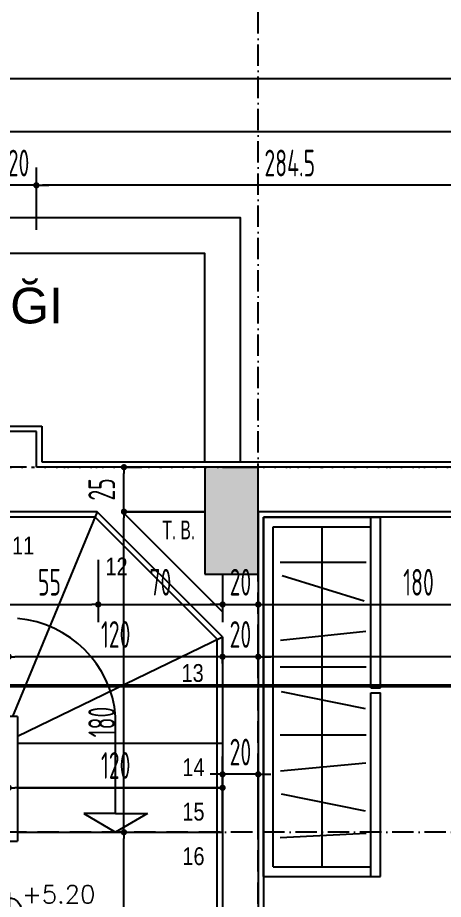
# Model space of a CAD drawing. Extents: x 41749 to 92598, y -24291 to 29432.
# Drawn here: x 59361.1 to 59599.9, y -22539 to -22043.9 of the extents above; entities that cross this region are included whole.
import ezdxf

# ---------------------------------------------------------------- set-up
doc = ezdxf.new("R2010")
doc.units = 0
doc.header["$MEASUREMENT"] = 0
doc.header["$PDMODE"] = 3
for name, pattern in [('ACAD_ISO10W100', [18, 12, -3, 0, -3]), ('DASHED', [0.75, 0.5, -0.25]), ('DOT', [6.35, 0, -6.35]), ('DUZ', [500, 500])]:
    doc.linetypes.add(name, pattern=pattern)
doc.layers.get('0').update_dxf_attribs({"linetype": 'CONTINUOUS'})
doc.layers.get('Defpoints').update_dxf_attribs({"linetype": 'CONTINUOUS'})
doc.layers.add('1-UYGULAMA', color=6, linetype='DUZ', lineweight=0)
for name, color, linetype in [('AKS', 10, 'CONTINUOUS'), ('DUVAR', 6, 'CONTINUOUS'), ('İÇ ÖLÇÜ', 95, 'CONTINUOUS'), ('KOLON', 5, 'CONTINUOUS'), ('MAHAL', 21, 'CONTINUOUS'), ('MERBAS', 231, 'CONTINUOUS'), ('MERDIVEN', 3, 'CONTINUOUS'), ('OLCU', 3, 'CONTINUOUS'), ('P', 7, 'DOT'), ('SEMBOL', 21, 'CONTINUOUS'), ('SIVA', 7, 'CONTINUOUS'), ('tar', 12, 'CONTINUOUS'), ('TEFRIS', 12, 'CONTINUOUS'), ('YAZI', 7, 'CONTINUOUS')]:
    doc.layers.add(name, color=color, linetype=linetype)
doc.styles.add('KOT', font='ROMANS.SHX')
doc.styles.add('mahal', font='arial.ttf', dxfattribs={"height": 70})
doc.styles.add('OLCU', font='isocpeur.ttf', dxfattribs={"width": 0.59})
doc.styles.add('POZ', font='arial.ttf', dxfattribs={"width": 0.8, "height": 12.5})
doc.dimstyles.new('OLCU3', dxfattribs={"dimscale": 0.5, "dimtxt": 30, "dimasz": 7, "dimexe": 20, "dimexo": 0, "dimgap": 10, "dimtad": 1, "dimdec": 4, "dimrnd": 0.5, "dimdsep": 46, "dimtxsty": 'OLCU', "dimblk1": 'DOT', "dimblk2": 'DOT', "dimsah": 1, "dimcen": 0.09, "dimclrt": 4, "dimadec": 0, "dimazin": 0, "dimtfac": 1, "dimtdec": 4, "dimtix": 1, "dimtmove": 2, "dimatfit": 3, "dimfxl": 0, "dimtolj": 1, "dimtzin": 0, "dimarcsym": 0})

# ---------------------------------------------------------------- blocks, each defined once
blk = doc.blocks.new('A$C6AC850BE')
at = {"layer": 'TEFRIS'}
for p, q in [((-0.4781, 0.2762), (0.2383, 0.2762)), ((-0.4781, -0.1798), (-0.4781, 0.2762)), ((0.2383, 0.2382), (0.2383, 0.2762)), ((0.2573, 0.2762), (0.9237, 0.2762)), ((0.2573, 0.2382), (0.2573, 0.2762)), ((0.9237, -0.1798), (0.9237, 0.2762)), ((-0.4781, 0.2382), (0.2383, 0.2382)), ((-0.4401, -0.1418), (-0.4401, 0.2382)), ((-0.3255, -0.1148), (-0.3094, 0.2194)), ((-0.1554, -0.1117), (-0.2222, 0.2161)), ((-0.0662, -0.1143), (-0.0351, 0.2188)), ((0.0739, -0.115), (0.0739, 0.2196)), ((0.2436, -0.1117), (0.1765, 0.2161)), ((0.2573, 0.2382), (0.9237, 0.2382)), ((0.3398, -0.115), (0.3398, 0.2196)), ((0.443, -0.1141), (0.4792, 0.2186)), ((0.6954, -0.1078), (0.5971, 0.212)), ((0.7482, -0.115), (0.7482, 0.2196)), ((0.8857, -0.1418), (0.8857, 0.2382)), ((-0.4401, 0.0482), (0.8857, 0.0482)), ((-0.4401, -0.1418), (0.8857, -0.1418)), ((-0.4781, -0.1798), (0.9237, -0.1798))]:
    blk.add_line(p, q, dxfattribs=at)
blk = doc.blocks.new('DOT')
at = {"color": 0, "linetype": 'ByBlock'}
blk.add_line((-0.5, 0), (-1, 0), dxfattribs=at)
at = {"color": 0, "linetype": 'ByBlock', "const_width": 0.5}
blk.add_lwpolyline([(-0.25, 0, 1), (0.25, 0, 1)], format="xyb", close=True, dxfattribs=at)
blk = doc.blocks.new('*D951')
at = {"layer": 'Defpoints', "color": 0, "transparency": 16777216}
for p in [(59351.56, -22314.35), (59406.27, -22321.34), (59406.27, -22373.44)]:
    blk.add_point(p, dxfattribs=at)
at = {"layer": 'İÇ ÖLÇÜ', "color": 0, "lineweight": -2, "transparency": 16777216}
for p, q in [((59351.56, -22348.44), (59351.56, -22383.44)), ((59406.27, -22348.44), (59406.27, -22383.44)), ((59355.06, -22373.44), (59402.77, -22373.44))]:
    blk.add_line(p, q, dxfattribs=at)
at = {"layer": 'İÇ ÖLÇÜ', "color": 0, "lineweight": -2, "transparency": 16777216, "xscale": 3.5, "yscale": 3.5, "zscale": 3.5, "rotation": 180}
blk.add_blockref('DOT', (59351.56, -22373.44), dxfattribs=at)
at = {"layer": 'İÇ ÖLÇÜ', "color": 0, "lineweight": -2, "transparency": 16777216, "xscale": 3.5, "yscale": 3.5, "zscale": 3.5}
blk.add_blockref('DOT', (59406.27, -22373.44), dxfattribs=at)
at = {"layer": 'İÇ ÖLÇÜ', "color": 4, "transparency": 16777216, "insert": (59378.92, -22360.94), "char_height": 15, "attachment_point": 5, "style": 'OLCU'}
blk.add_mtext('\\A1;55', dxfattribs=at)
blk = doc.blocks.new('*D952')
at = {"layer": 'Defpoints', "color": 0, "transparency": 16777216}
for p in [(59406.27, -22321.34), (59476.06, -22366.92), (59476.06, -22373.44)]:
    blk.add_point(p, dxfattribs=at)
at = {"layer": 'İÇ ÖLÇÜ', "color": 0, "lineweight": -2, "transparency": 16777216}
for p, q in [((59406.27, -22348.44), (59406.27, -22383.44)), ((59476.06, -22366.92), (59476.06, -22383.44)), ((59409.77, -22373.44), (59472.56, -22373.44))]:
    blk.add_line(p, q, dxfattribs=at)
at = {"layer": 'İÇ ÖLÇÜ', "color": 0, "lineweight": -2, "transparency": 16777216, "xscale": 3.5, "yscale": 3.5, "zscale": 3.5, "rotation": 180}
blk.add_blockref('DOT', (59406.27, -22373.44), dxfattribs=at)
at = {"layer": 'İÇ ÖLÇÜ', "color": 0, "lineweight": -2, "transparency": 16777216, "xscale": 3.5, "yscale": 3.5, "zscale": 3.5}
blk.add_blockref('DOT', (59476.06, -22373.44), dxfattribs=at)
at = {"layer": 'İÇ ÖLÇÜ', "color": 4, "transparency": 16777216, "insert": (59441.17, -22360.94), "char_height": 15, "attachment_point": 5, "style": 'OLCU'}
blk.add_mtext('\\A1;70', dxfattribs=at)
blk = doc.blocks.new('*D953')
at = {"layer": 'Defpoints', "color": 0, "transparency": 16777216}
for p in [(59476.06, -22366.92), (59496.06, -22372.75), (59496.06, -22373.44)]:
    blk.add_point(p, dxfattribs=at)
at = {"layer": 'İÇ ÖLÇÜ', "color": 0, "lineweight": -2, "transparency": 16777216}
for p, q in [((59476.06, -22366.92), (59476.06, -22383.44)), ((59472.56, -22373.44), (59469.06, -22373.44)), ((59476.06, -22373.44), (59496.06, -22373.44)), ((59496.06, -22372.75), (59496.06, -22383.44)), ((59499.56, -22373.44), (59503.06, -22373.44))]:
    blk.add_line(p, q, dxfattribs=at)
at = {"layer": 'İÇ ÖLÇÜ', "color": 0, "lineweight": -2, "transparency": 16777216, "xscale": 3.5, "yscale": 3.5, "zscale": 3.5}
blk.add_blockref('DOT', (59476.06, -22373.44), dxfattribs=at)
at = {"layer": 'İÇ ÖLÇÜ', "color": 0, "lineweight": -2, "transparency": 16777216, "xscale": 3.5, "yscale": 3.5, "zscale": 3.5, "rotation": 180}
blk.add_blockref('DOT', (59496.06, -22373.44), dxfattribs=at)
at = {"layer": 'İÇ ÖLÇÜ', "color": 4, "transparency": 16777216, "insert": (59486.06, -22360.94), "char_height": 15, "attachment_point": 5, "style": 'OLCU'}
blk.add_mtext('\\A1;20', dxfattribs=at)
blk = doc.blocks.new('*D954')
at = {"layer": 'Defpoints', "color": 0, "transparency": 16777216}
for p in [(59675.91, -22326.37), (59496.06, -22372.75), (59675.91, -22373.47)]:
    blk.add_point(p, dxfattribs=at)
at = {"layer": 'İÇ ÖLÇÜ', "color": 0, "lineweight": -2, "transparency": 16777216}
for p, q in [((59675.91, -22348.47), (59675.91, -22383.47)), ((59496.06, -22372.75), (59496.06, -22383.47)), ((59499.56, -22373.47), (59672.41, -22373.47))]:
    blk.add_line(p, q, dxfattribs=at)
at = {"layer": 'İÇ ÖLÇÜ', "color": 0, "lineweight": -2, "transparency": 16777216, "xscale": 3.5, "yscale": 3.5, "zscale": 3.5, "rotation": 180}
blk.add_blockref('DOT', (59496.06, -22373.47), dxfattribs=at)
at = {"layer": 'İÇ ÖLÇÜ', "color": 0, "lineweight": -2, "transparency": 16777216, "xscale": 3.5, "yscale": 3.5, "zscale": 3.5}
blk.add_blockref('DOT', (59675.91, -22373.47), dxfattribs=at)
at = {"layer": 'İÇ ÖLÇÜ', "color": 4, "transparency": 16777216, "insert": (59585.99, -22360.97), "char_height": 15, "attachment_point": 5, "style": 'OLCU'}
blk.add_mtext('\\A1;180', dxfattribs=at)
blk = doc.blocks.new('*D707')
at = {"layer": 'Defpoints', "color": 0, "transparency": 16777216}
for p in [(59946.06, -22382.47), (59496.06, -22402.77), (59496.06, -22406.56)]:
    blk.add_point(p, dxfattribs=at)
at = {"layer": 'İÇ ÖLÇÜ', "color": 0, "lineweight": -2, "transparency": 16777216}
for p, q in [((59946.06, -22382.47), (59946.06, -22412.77)), ((59496.06, -22406.56), (59496.06, -22392.77)), ((59942.56, -22402.77), (59499.56, -22402.77))]:
    blk.add_line(p, q, dxfattribs=at)
at = {"layer": 'İÇ ÖLÇÜ', "color": 0, "lineweight": -2, "transparency": 16777216, "xscale": 3.5, "yscale": 3.5, "zscale": 3.5, "rotation": 180}
blk.add_blockref('DOT', (59496.06, -22402.77), dxfattribs=at)
at = {"layer": 'İÇ ÖLÇÜ', "color": 0, "lineweight": -2, "transparency": 16777216, "xscale": 3.5, "yscale": 3.5, "zscale": 3.5}
blk.add_blockref('DOT', (59946.06, -22402.77), dxfattribs=at)
at = {"layer": 'İÇ ÖLÇÜ', "color": 4, "transparency": 16777216, "insert": (59721.06, -22390.27), "char_height": 15, "attachment_point": 5, "style": 'OLCU'}
blk.add_mtext('\\A1;450', dxfattribs=at)
blk = doc.blocks.new('*D708')
at = {"layer": 'Defpoints', "color": 0, "transparency": 16777216}
for p in [(59476.06, -22402.77), (59476.06, -22406.56), (59496.06, -22406.56)]:
    blk.add_point(p, dxfattribs=at)
at = {"layer": 'İÇ ÖLÇÜ', "color": 0, "lineweight": -2, "transparency": 16777216}
for p, q in [((59476.06, -22406.56), (59476.06, -22392.77)), ((59496.06, -22406.56), (59496.06, -22392.77)), ((59472.56, -22402.77), (59469.06, -22402.77)), ((59496.06, -22402.77), (59476.06, -22402.77)), ((59499.56, -22402.77), (59503.06, -22402.77))]:
    blk.add_line(p, q, dxfattribs=at)
at = {"layer": 'İÇ ÖLÇÜ', "color": 0, "lineweight": -2, "transparency": 16777216, "xscale": 3.5, "yscale": 3.5, "zscale": 3.5}
blk.add_blockref('DOT', (59476.06, -22402.77), dxfattribs=at)
at = {"layer": 'İÇ ÖLÇÜ', "color": 0, "lineweight": -2, "transparency": 16777216, "xscale": 3.5, "yscale": 3.5, "zscale": 3.5, "rotation": 180}
blk.add_blockref('DOT', (59496.06, -22402.77), dxfattribs=at)
at = {"layer": 'İÇ ÖLÇÜ', "color": 4, "transparency": 16777216, "insert": (59486.06, -22390.27), "char_height": 15, "attachment_point": 5, "style": 'OLCU'}
blk.add_mtext('\\A1;20', dxfattribs=at)
blk = doc.blocks.new('*D709')
at = {"layer": 'Defpoints', "color": 0, "transparency": 16777216}
for p in [(59356.06, -22402.77), (59356.06, -22406.56), (59476.06, -22406.56)]:
    blk.add_point(p, dxfattribs=at)
at = {"layer": 'İÇ ÖLÇÜ', "color": 0, "lineweight": -2, "transparency": 16777216}
for p, q in [((59356.06, -22406.56), (59356.06, -22392.77)), ((59476.06, -22406.56), (59476.06, -22392.77)), ((59472.56, -22402.77), (59359.56, -22402.77))]:
    blk.add_line(p, q, dxfattribs=at)
at = {"layer": 'İÇ ÖLÇÜ', "color": 0, "lineweight": -2, "transparency": 16777216, "xscale": 3.5, "yscale": 3.5, "zscale": 3.5, "rotation": 180}
blk.add_blockref('DOT', (59356.06, -22402.77), dxfattribs=at)
at = {"layer": 'İÇ ÖLÇÜ', "color": 0, "lineweight": -2, "transparency": 16777216, "xscale": 3.5, "yscale": 3.5, "zscale": 3.5}
blk.add_blockref('DOT', (59476.06, -22402.77), dxfattribs=at)
at = {"layer": 'İÇ ÖLÇÜ', "color": 4, "transparency": 16777216, "insert": (59416.06, -22390.27), "char_height": 15, "attachment_point": 5, "style": 'OLCU'}
blk.add_mtext('\\A1;120', dxfattribs=at)
blk = doc.blocks.new('*D682')
at = {"layer": 'Defpoints', "color": 0, "transparency": 16777216}
for p in [(59476.06, -22468.81), (59496.06, -22501.99), (59476.06, -22530.93)]:
    blk.add_point(p, dxfattribs=at)
at = {"layer": 'İÇ ÖLÇÜ', "color": 0, "lineweight": -2, "transparency": 16777216}
for p, q in [((59476.06, -22493.81), (59476.06, -22458.81)), ((59496.06, -22493.81), (59496.06, -22458.81)), ((59472.56, -22468.81), (59469.06, -22468.81)), ((59496.06, -22468.81), (59476.06, -22468.81)), ((59499.56, -22468.81), (59503.06, -22468.81))]:
    blk.add_line(p, q, dxfattribs=at)
at = {"layer": 'İÇ ÖLÇÜ', "color": 0, "lineweight": -2, "transparency": 16777216, "xscale": 3.5, "yscale": 3.5, "zscale": 3.5}
blk.add_blockref('DOT', (59476.06, -22468.81), dxfattribs=at)
at = {"layer": 'İÇ ÖLÇÜ', "color": 0, "lineweight": -2, "transparency": 16777216, "xscale": 3.5, "yscale": 3.5, "zscale": 3.5, "rotation": 180}
blk.add_blockref('DOT', (59496.06, -22468.81), dxfattribs=at)
at = {"layer": 'İÇ ÖLÇÜ', "color": 4, "transparency": 16777216, "insert": (59486.06, -22456.31), "char_height": 15, "attachment_point": 5, "style": 'OLCU'}
blk.add_mtext('\\A1;20', dxfattribs=at)
blk = doc.blocks.new('*D683')
at = {"layer": 'Defpoints', "color": 0, "transparency": 16777216}
for p in [(59356.06, -22476.34), (59356.06, -22489.56), (59476.06, -22538.46)]:
    blk.add_point(p, dxfattribs=at)
at = {"layer": 'İÇ ÖLÇÜ', "color": 0, "lineweight": -2, "transparency": 16777216}
for p, q in [((59356.06, -22489.56), (59356.06, -22466.34)), ((59476.06, -22501.34), (59476.06, -22466.34)), ((59472.56, -22476.34), (59359.56, -22476.34))]:
    blk.add_line(p, q, dxfattribs=at)
at = {"layer": 'İÇ ÖLÇÜ', "color": 0, "lineweight": -2, "transparency": 16777216, "xscale": 3.5, "yscale": 3.5, "zscale": 3.5, "rotation": 180}
blk.add_blockref('DOT', (59356.06, -22476.34), dxfattribs=at)
at = {"layer": 'İÇ ÖLÇÜ', "color": 0, "lineweight": -2, "transparency": 16777216, "xscale": 3.5, "yscale": 3.5, "zscale": 3.5}
blk.add_blockref('DOT', (59476.06, -22476.34), dxfattribs=at)
at = {"layer": 'İÇ ÖLÇÜ', "color": 4, "transparency": 16777216, "insert": (59416.06, -22463.84), "char_height": 15, "attachment_point": 5, "style": 'OLCU'}
blk.add_mtext('\\A1;120', dxfattribs=at)
blk = doc.blocks.new('*D797')
at = {"layer": 'Defpoints', "color": 0, "transparency": 16777216}
for p in [(59270.35, -22321.34), (59365.65, -22321.34), (59298.28, -22441.34)]:
    blk.add_point(p, dxfattribs=at)
at = {"layer": 'İÇ ÖLÇÜ', "color": 0, "lineweight": -2, "transparency": 16777216}
for p, q in [((59295.35, -22321.34), (59260.35, -22321.34)), ((59270.35, -22437.84), (59270.35, -22324.84)), ((59295.35, -22441.34), (59260.35, -22441.34))]:
    blk.add_line(p, q, dxfattribs=at)
at = {"layer": 'İÇ ÖLÇÜ', "color": 0, "lineweight": -2, "transparency": 16777216, "xscale": 3.5, "yscale": 3.5, "zscale": 3.5}
for p, rotation in [((59270.35, -22321.34), 90), ((59270.35, -22441.34), 270)]:
    blk.add_blockref('DOT', p, dxfattribs=dict(at, rotation=rotation))
at = {"layer": 'İÇ ÖLÇÜ', "color": 4, "transparency": 16777216, "insert": (59257.85, -22381.34), "char_height": 15, "attachment_point": 5, "rotation": 90, "style": 'OLCU'}
blk.add_mtext('\\A1;120', dxfattribs=at)
blk = doc.blocks.new('*D798')
at = {"layer": 'Defpoints', "color": 0, "transparency": 16777216}
for p in [(59270.85, -22296.34), (59366.65, -22296.34), (59366.15, -22321.34)]:
    blk.add_point(p, dxfattribs=at)
at = {"layer": 'İÇ ÖLÇÜ', "color": 0, "lineweight": -2, "transparency": 16777216}
for p, q in [((59295.85, -22296.34), (59260.85, -22296.34)), ((59270.85, -22317.84), (59270.85, -22299.84)), ((59295.85, -22321.34), (59260.85, -22321.34))]:
    blk.add_line(p, q, dxfattribs=at)
at = {"layer": 'İÇ ÖLÇÜ', "color": 0, "lineweight": -2, "transparency": 16777216, "xscale": 3.5, "yscale": 3.5, "zscale": 3.5}
for p, rotation in [((59270.85, -22296.34), 90), ((59270.85, -22321.34), 270)]:
    blk.add_blockref('DOT', p, dxfattribs=dict(at, rotation=rotation))
at = {"layer": 'İÇ ÖLÇÜ', "color": 4, "transparency": 16777216, "insert": (59258.35, -22308.84), "char_height": 15, "attachment_point": 5, "rotation": 90, "style": 'OLCU'}
blk.add_mtext('\\A1;25', dxfattribs=at)
blk = doc.blocks.new('*D804')
at = {"layer": 'Defpoints', "color": 0, "transparency": 16777216}
for p in [(59385.35, -22501.34), (59420.72, -22501.34), (59415.95, -22621.34)]:
    blk.add_point(p, dxfattribs=at)
at = {"layer": 'İÇ ÖLÇÜ', "color": 0, "lineweight": -2, "transparency": 16777216}
for p, q in [((59395.72, -22501.34), (59430.72, -22501.34)), ((59420.72, -22617.84), (59420.72, -22504.84)), ((59415.95, -22621.34), (59430.72, -22621.34))]:
    blk.add_line(p, q, dxfattribs=at)
at = {"layer": 'İÇ ÖLÇÜ', "color": 0, "lineweight": -2, "transparency": 16777216, "xscale": 3.5, "yscale": 3.5, "zscale": 3.5}
for p, rotation in [((59420.72, -22501.34), 90), ((59420.72, -22621.34), 270)]:
    blk.add_blockref('DOT', p, dxfattribs=dict(at, rotation=rotation))
at = {"layer": 'İÇ ÖLÇÜ', "color": 4, "transparency": 16777216, "insert": (59408.22, -22561.34), "char_height": 15, "attachment_point": 5, "rotation": 90, "style": 'OLCU'}
blk.add_mtext('\\A1;120', dxfattribs=at)
blk = doc.blocks.new('*D805')
at = {"layer": 'Defpoints', "color": 0, "transparency": 16777216}
for p in [(59419.91, -22321.34), (59420.72, -22321.34), (59385.35, -22501.34)]:
    blk.add_point(p, dxfattribs=at)
at = {"layer": 'İÇ ÖLÇÜ', "color": 0, "lineweight": -2, "transparency": 16777216}
for p, q in [((59419.91, -22321.34), (59430.72, -22321.34)), ((59420.72, -22497.84), (59420.72, -22324.84)), ((59395.72, -22501.34), (59430.72, -22501.34))]:
    blk.add_line(p, q, dxfattribs=at)
at = {"layer": 'İÇ ÖLÇÜ', "color": 0, "lineweight": -2, "transparency": 16777216, "xscale": 3.5, "yscale": 3.5, "zscale": 3.5}
for p, rotation in [((59420.72, -22321.34), 90), ((59420.72, -22501.34), 270)]:
    blk.add_blockref('DOT', p, dxfattribs=dict(at, rotation=rotation))
at = {"layer": 'İÇ ÖLÇÜ', "color": 4, "transparency": 16777216, "insert": (59408.22, -22439.44), "char_height": 15, "attachment_point": 5, "rotation": 90, "style": 'OLCU'}
blk.add_mtext('\\A1;180', dxfattribs=at)
blk = doc.blocks.new('*D806')
at = {"layer": 'Defpoints', "color": 0, "transparency": 16777216}
for p in [(59419.91, -22296.34), (59420.72, -22296.34), (59419.91, -22321.34)]:
    blk.add_point(p, dxfattribs=at)
at = {"layer": 'İÇ ÖLÇÜ', "color": 0, "lineweight": -2, "transparency": 16777216}
for p, q in [((59419.91, -22296.34), (59430.72, -22296.34)), ((59420.72, -22317.84), (59420.72, -22299.84)), ((59419.91, -22321.34), (59430.72, -22321.34))]:
    blk.add_line(p, q, dxfattribs=at)
at = {"layer": 'İÇ ÖLÇÜ', "color": 0, "lineweight": -2, "transparency": 16777216, "xscale": 3.5, "yscale": 3.5, "zscale": 3.5}
for p, rotation in [((59420.72, -22296.34), 90), ((59420.72, -22321.34), 270)]:
    blk.add_blockref('DOT', p, dxfattribs=dict(at, rotation=rotation))
at = {"layer": 'İÇ ÖLÇÜ', "color": 4, "transparency": 16777216, "insert": (59408.22, -22308.84), "char_height": 15, "attachment_point": 5, "rotation": 90, "style": 'OLCU'}
blk.add_mtext('\\A1;25', dxfattribs=at)
blk = doc.blocks.new('*D573')
at = {"layer": 'Defpoints', "color": 0, "transparency": 16777216}
for p in [(59371.56, -22138.06), (59371.56, -22286.34), (59655.91, -22288.51)]:
    blk.add_point(p, dxfattribs=at)
at = {"layer": 'OLCU', "color": 0, "lineweight": -2, "transparency": 16777216}
for p, q in [((59371.56, -22163.06), (59371.56, -22128.06)), ((59655.91, -22163.06), (59655.91, -22128.06)), ((59652.41, -22138.06), (59375.06, -22138.06))]:
    blk.add_line(p, q, dxfattribs=at)
at = {"layer": 'OLCU', "color": 0, "lineweight": -2, "transparency": 16777216, "xscale": 3.5, "yscale": 3.5, "zscale": 3.5, "rotation": 180}
blk.add_blockref('DOT', (59371.56, -22138.06), dxfattribs=at)
at = {"layer": 'OLCU', "color": 0, "lineweight": -2, "transparency": 16777216, "xscale": 3.5, "yscale": 3.5, "zscale": 3.5}
blk.add_blockref('DOT', (59655.91, -22138.06), dxfattribs=at)
at = {"layer": 'OLCU', "color": 4, "transparency": 16777216, "insert": (59513.74, -22125.56), "char_height": 15, "attachment_point": 5, "style": 'OLCU'}
blk.add_mtext('\\A1;284.5', dxfattribs=at)
blk = doc.blocks.new('*D574')
at = {"layer": 'Defpoints', "color": 0, "transparency": 16777216}
for p in [(59351.56, -22138.06), (59351.56, -22281.34), (59371.56, -22286.34)]:
    blk.add_point(p, dxfattribs=at)
at = {"layer": 'OLCU', "color": 0, "lineweight": -2, "transparency": 16777216}
for p, q in [((59351.56, -22163.06), (59351.56, -22128.06)), ((59371.56, -22163.06), (59371.56, -22128.06)), ((59348.06, -22138.06), (59344.56, -22138.06)), ((59371.56, -22138.06), (59351.56, -22138.06)), ((59375.06, -22138.06), (59378.56, -22138.06))]:
    blk.add_line(p, q, dxfattribs=at)
at = {"layer": 'OLCU', "color": 0, "lineweight": -2, "transparency": 16777216, "xscale": 3.5, "yscale": 3.5, "zscale": 3.5}
blk.add_blockref('DOT', (59351.56, -22138.06), dxfattribs=at)
at = {"layer": 'OLCU', "color": 0, "lineweight": -2, "transparency": 16777216, "xscale": 3.5, "yscale": 3.5, "zscale": 3.5, "rotation": 180}
blk.add_blockref('DOT', (59371.56, -22138.06), dxfattribs=at)
at = {"layer": 'OLCU', "color": 4, "transparency": 16777216, "insert": (59361.56, -22125.56), "char_height": 15, "attachment_point": 5, "style": 'OLCU'}
blk.add_mtext('\\A1;20', dxfattribs=at)
blk = doc.blocks.new('*D589')
at = {"layer": 'Defpoints', "color": 0, "transparency": 16777216}
for p in [(58371.06, -22108.06), (58371.06, -22333.07), (59991.06, -22541.34)]:
    blk.add_point(p, dxfattribs=at)
at = {"layer": 'OLCU', "color": 0, "lineweight": -2, "transparency": 16777216}
for p, q in [((58371.06, -22133.06), (58371.06, -22098.06)), ((59991.06, -22133.06), (59991.06, -22098.06)), ((59987.56, -22108.06), (58374.56, -22108.06))]:
    blk.add_line(p, q, dxfattribs=at)
at = {"layer": 'OLCU', "color": 0, "lineweight": -2, "transparency": 16777216, "xscale": 3.5, "yscale": 3.5, "zscale": 3.5, "rotation": 180}
blk.add_blockref('DOT', (58371.06, -22108.06), dxfattribs=at)
at = {"layer": 'OLCU', "color": 0, "lineweight": -2, "transparency": 16777216, "xscale": 3.5, "yscale": 3.5, "zscale": 3.5}
blk.add_blockref('DOT', (59991.06, -22108.06), dxfattribs=at)
at = {"layer": 'OLCU', "color": 4, "transparency": 16777216, "insert": (59181.06, -22095.56), "char_height": 15, "attachment_point": 5, "style": 'OLCU'}
blk.add_mtext('\\A1;1620', dxfattribs=at)
blk = doc.blocks.new('*D593')
at = {"layer": 'Defpoints', "color": 0, "transparency": 16777216}
for p in [(59971.06, -22078.06), (59971.06, -22381.34), (58131.06, -22676.34)]:
    blk.add_point(p, dxfattribs=at)
at = {"layer": 'OLCU', "color": 0, "lineweight": -2, "transparency": 16777216}
for p, q in [((58131.06, -22103.06), (58131.06, -22068.06)), ((59971.06, -22103.06), (59971.06, -22068.06)), ((58134.56, -22078.06), (59967.56, -22078.06))]:
    blk.add_line(p, q, dxfattribs=at)
at = {"layer": 'OLCU', "color": 0, "lineweight": -2, "transparency": 16777216, "xscale": 3.5, "yscale": 3.5, "zscale": 3.5, "rotation": 180}
blk.add_blockref('DOT', (58131.06, -22078.06), dxfattribs=at)
at = {"layer": 'OLCU', "color": 0, "lineweight": -2, "transparency": 16777216, "xscale": 3.5, "yscale": 3.5, "zscale": 3.5}
blk.add_blockref('DOT', (59971.06, -22078.06), dxfattribs=at)
at = {"layer": 'OLCU', "color": 4, "transparency": 16777216, "insert": (59051.06, -22065.56), "char_height": 15, "attachment_point": 5, "style": 'OLCU'}
blk.add_mtext('\\A1;1840', dxfattribs=at)
blk = doc.blocks.new('KOTBLK04')
for p, q in [((0, 0.49), (0, -0.49)), ((-0.49, 0), (2.51, 0))]:
    blk.add_line(p, q)
blk.add_circle((0, 0), 0.33)
at = {"color": 7, "style": 'KOT'}
blk.add_attdef('TEMIZ', (0.359, 0.185), '', height=1, dxfattribs=at)

msp = doc.modelspace()

# ---------------------------------------------------------------- hatches: boundary and pattern name
at = {"layer": 'tar'}
h = msp.add_hatch(dxfattribs=at)
h.set_pattern_fill('ANSI33', color=256, scale=40, style=0)
h.set_pattern_definition([(45, (5473.526, -1e-08), (-7.0710678, 7.0710678), []), (45, (5480.597, -1e-08), (-7.0710678, 7.0710678), [5, -2.5])])
h.paths.add_polyline_path([(58401.06272, -22296.33978), (58371.06272, -22296.33978), (58371.06272, -22356.33978), (58401.06272, -22356.33978)])
h.paths.add_polyline_path([(58926.06272, -22296.33978), (58916.06272, -22296.33978), (58906.06272, -22296.33978), (58906.06272, -22501.33978), (58926.06272, -22501.33978)])
h.paths.add_polyline_path([(59106.06272, -22296.33978), (59096.06272, -22296.33978), (59086.06272, -22296.33978), (59086.06272, -22501.33978), (59106.06272, -22501.33978)])
h.paths.add_polyline_path([(59496.06272, -22296.33978), (59466.06272, -22296.33978), (59466.06272, -22356.33978), (59496.06272, -22356.33978)])
h.paths.add_polyline_path([(59874.9142, -22296.33978), (59815.9142, -22296.33978), (59815.9142, -22326.33978), (59874.9142, -22326.33978)])
h.paths.add_polyline_path([(58401.06272, -22581.33978), (58371.06272, -22581.33978), (58371.06272, -22641.33978), (58401.06272, -22641.33978)])
h.paths.add_polyline_path([(59146.06272, -22611.33978), (59086.06272, -22611.33978), (59086.06272, -22641.33978), (59146.06272, -22641.33978)])
h.paths.add_polyline_path([(59496.06272, -22611.33978), (59436.06272, -22611.33978), (59436.06272, -22641.33978), (59496.06272, -22641.33978)])
h.paths.add_polyline_path([(58401.06272, -23081.33978), (58341.06272, -23081.33978), (58341.06272, -23111.33978), (58401.06272, -23111.33978)])
h.paths.add_polyline_path([(58826.06272, -23156.33973), (58796.06272, -23156.33973), (58796.06272, -23216.33973), (58826.06272, -23216.33973)])
h.paths.add_polyline_path([(59326.06272, -23156.33973), (59296.06272, -23156.33973), (59296.06272, -23216.33973), (59326.06272, -23216.33973)])
h.paths.add_polyline_path([(59874.9142, -23081.33978), (59814.9142, -23081.33978), (59814.9142, -23111.33978), (59874.9142, -23111.33978)])

# ---------------------------------------------------------------- linework, layer by layer
at = {"layer": '1-UYGULAMA'}
for p, q in [((59361.06272, -22321.33978), (59405.76835, -22321.33978)), ((59405.76835, -22321.33978), (59365.65082, -22321.33978))]:
    msp.add_line(p, q, dxfattribs=at)
at = {"layer": 'AKS', "linetype": 'ACAD_ISO10W100'}
for p, q in [((59496.06272, -23591.33978), (59496.06272, -21978.06351)), ((60271.06272, -22296.33978), (57851.06272, -22296.33978)), ((60271.06272, -22501.33978), (57851.06272, -22501.33978))]:
    msp.add_line(p, q, dxfattribs=at)
at = {"layer": 'DUVAR'}
for p, q in [((59371.56272, -22276.33978), (59351.56272, -22276.33978)), ((59371.56272, -22296.33978), (59371.56272, -22276.33978)), ((59466.06272, -22296.33978), (59371.56272, -22296.33978)), ((59466.06272, -22296.33978), (59371.56272, -22296.33978)), ((59655.91375, -22296.36977), (59496.06272, -22296.33978)), ((59655.91375, -22296.33978), (59496.06272, -22296.33978)), ((59405.76835, -22321.33978), (59351.56272, -22321.33978)), ((59405.76835, -22321.33978), (59351.56272, -22321.33978)), ((59405.76835, -22321.33978), (59351.56272, -22321.33978)), ((59476.06272, -22391.63416), (59405.76835, -22321.33978)), ((59466.06272, -22321.33978), (59419.91048, -22321.33978)), ((59466.06272, -22321.33978), (59419.91048, -22321.33978)), ((59466.06272, -22321.33978), (59419.91048, -22321.33978)), ((59419.91048, -22321.33978), (59466.06272, -22321.33978)), ((59476.06272, -22377.49202), (59419.91048, -22321.33978)), ((59466.06272, -22321.33978), (59419.91048, -22321.33978)), ((59675.91375, -22321.33978), (59496.06272, -22321.33978)), ((59496.06272, -22321.33978), (59496.06272, -22611.33978)), ((59476.06272, -22356.33978), (59476.06272, -22377.49202)), ((59496.06272, -22356.33978), (59496.06272, -22611.33978)), ((59476.06272, -22391.63416), (59476.06272, -22611.33978)), ((59476.06272, -22391.63416), (59476.06272, -22611.33978))]:
    msp.add_line(p, q, dxfattribs=at)
at = {"layer": 'KOLON'}
for p, q in [((59496.06272, -22296.33978), (59466.06272, -22296.33978)), ((59466.06272, -22296.33978), (59466.06272, -22356.33978)), ((59496.06272, -22296.33978), (59476.06272, -22296.33978)), ((59476.06272, -22296.33978), (59496.06272, -22296.33978)), ((59496.06272, -22356.33978), (59496.06272, -22296.33978)), ((59496.06272, -22356.33978), (59496.06272, -22296.33978)), ((59466.06272, -22356.33978), (59496.06272, -22356.33978))]:
    msp.add_line(p, q, dxfattribs=at)
at = {"layer": 'MERBAS', "linetype": 'DASHED', "ltscale": 40, "const_width": 2}
msp.add_lwpolyline([(58076.80326, -22419.08917), (60094.35717, -22419.08917)], dxfattribs=at)
at = {"layer": 'MERDIVEN'}
for p, q in [((59405.76835, -22321.33978), (59358.18237, -22436.33978)), ((59361.06272, -22447.4668), (59476.06272, -22391.63416)), ((59361.06272, -22436.33978), (59291.06272, -22436.33978)), ((59361.06272, -22436.33978), (59361.06272, -22506.33978)), ((59361.06272, -22451.33978), (59476.06272, -22451.33978)), ((59361.06272, -22451.33978), (59476.06272, -22451.33978)), ((59361.06272, -22476.33978), (59476.06272, -22476.33978)), ((59416.06272, -22490.84452), (59398.25672, -22490.84452)), ((59398.25672, -22490.84452), (59416.06272, -22501.33978)), ((59416.06272, -22490.84452), (59433.86872, -22490.84452)), ((59433.86872, -22490.84452), (59416.06272, -22501.33978)), ((59361.06272, -22501.33978), (59476.06272, -22501.33978)), ((59221.06272, -22506.33978), (59361.06272, -22506.33978))]:
    msp.add_line(p, q, dxfattribs=at)
msp.add_lwpolyline([(59416.06272, -22490.84452), (59416.06272, -22436.33978)], dxfattribs=at)
msp.add_arc((59356.06272, -22441.33978), 60.20797, 4.7636418, 85.2363591, dxfattribs=at)
at = {"layer": 'P'}
msp.add_lwpolyline([(58151.06272, -22296.33978), (59971.06272, -22296.33978), (59971.06272, -22966.09965), (59805.40452, -23216.33978), (58551.10729, -23216.33978), (58151.06272, -23161.85974)], close=True, dxfattribs=at)
at = {"layer": 'SIVA'}
for p, q in [((59348.56272, -22273.33978), (59374.56272, -22273.33978)), ((59374.56272, -22273.33978), (59374.56272, -22293.33978)), ((59374.56272, -22293.33978), (59466.06272, -22293.33978)), ((59466.06272, -22293.33978), (59496.06272, -22293.33978)), ((59496.06272, -22293.33978), (59652.91375, -22293.33978)), ((59476.06272, -22377.49202), (59419.91048, -22321.33978)), ((59419.91048, -22321.33978), (59466.06272, -22321.33978)), ((59476.06272, -22377.49202), (59419.91048, -22321.33978)), ((59419.91048, -22321.33978), (59466.06272, -22321.33978)), ((59466.06272, -22321.33978), (59466.06272, -22356.33978)), ((59466.06272, -22321.33978), (59466.06272, -22356.33978)), ((59404.52571, -22324.33978), (59348.56272, -22324.33978)), ((59473.06272, -22392.8768), (59404.52571, -22324.33978)), ((59678.91375, -22324.33978), (59499.06272, -22324.33978)), ((59499.06272, -22324.33978), (59499.06272, -22356.33978)), ((59466.06272, -22356.33978), (59476.06272, -22356.33978)), ((59466.06272, -22356.33978), (59476.06272, -22356.33978)), ((59476.06272, -22356.33978), (59476.06272, -22377.49202)), ((59476.06272, -22356.33978), (59476.06272, -22377.49202)), ((59499.06272, -22356.33978), (59499.06272, -22611.33978)), ((59473.06272, -22608.33978), (59473.06272, -22392.8768))]:
    msp.add_line(p, q, dxfattribs=at)
at = {"layer": 'TEFRIS'}
for points in [[(59486.06269, -22293.33978), (59486.06269, -22156.33978), (59086.06269, -22156.33978), (59086.06269, -22293.33978)], [(59466.06269, -22293.33978), (59466.06269, -22176.33978), (59106.06269, -22176.33978), (59106.06269, -22293.33978)]]:
    msp.add_lwpolyline(points, dxfattribs=at)

# ---------------------------------------------------------------- block references
at = {"layer": 'SEMBOL'}
ref = msp.add_blockref('KOTBLK04', (59356.32418, -22544.87571), dxfattribs=dict(at, xscale=20, yscale=20, zscale=20))
ref.add_attrib('TEMIZ', '+5.20', (59363.50752, -22541.18447), dxfattribs={"color": 54, "height": 10, "style": 'KOT'})
at = {"layer": 'TEFRIS', "xscale": -144, "yscale": 144, "zscale": 144, "rotation": 269.9999999999914}
msp.add_blockref('A$C6AC850BE', (59524.95016, -22457.35209), dxfattribs=at)

# ---------------------------------------------------------------- texts
at = {"layer": 'MAHAL', "insert": (59291.68379, -22192.01819), "char_height": 20, "width": 318.296, "attachment_point": 5, "style": 'mahal'}
msp.add_mtext('\\PGİRİŞ SAÇAĞI', dxfattribs=at)
at = {"layer": 'YAZI', "insert": (59451.46976, -22331.57417), "char_height": 10.56, "width": 183.750336, "attachment_point": 5, "rotation": 0, "style": 'OLCU'}
msp.add_mtext('{\\fArial|b0|i0|c162|p34;T. B.}', dxfattribs=at)
at = {"layer": 'YAZI', "char_height": 10, "width": 33.9177331, "attachment_point": 5, "style": 'POZ'}
for s, insert in [('11', (59364.10385, -22340.36386)), ('12', (59416.5527, -22352.10727)), ('13', (59459.25032, -22411.97475)), ('14', (59459.7088, -22464.83315)), ('15', (59459.7088, -22489.83315)), ('16', (59459.7088, -22514.83315))]:
    msp.add_mtext(s, dxfattribs=dict(at, insert=insert))

# ---------------------------------------------------------------- dimensions: what is measured, and where the dimension line sits
at = {"layer": 'İÇ ÖLÇÜ'}
for base, p1, p2, picture, middle in [((59270.84593, -22296.33978), (59366.15082, -22321.33978), (59366.65082, -22296.33978), '*D798', (59258.34593, -22308.83978)), ((59420.71846, -22296.33978), (59419.91048, -22321.33978), (59419.91048, -22296.33978), '*D806', (59408.21846, -22308.83978)), ((59270.34593, -22321.33978), (59298.28141, -22441.33978), (59365.65082, -22321.33978), '*D797', (59257.84593, -22381.33978)), ((59420.71846, -22501.33978), (59415.94582, -22621.33978), (59385.3513, -22501.33978), '*D804', (59408.21846, -22561.33978))]:
    dim = msp.add_linear_dim(base=base, p1=p1, p2=p2, angle=90, dimstyle='OLCU3', dxfattribs=at)
    dim.commit()
    dim.dimension.update_dxf_attribs({"geometry": picture, "text_midpoint": middle})
dim = msp.add_linear_dim(base=(59406.26835, -22373.44046), p1=(59351.56272, -22314.35364), p2=(59406.26835, -22321.33978), text='55', dimstyle='OLCU3', dxfattribs=at)
dim.commit()
dim.dimension.update_dxf_attribs({"geometry": '*D951', "text_midpoint": (59378.91553, -22360.94046)})
dim = msp.add_linear_dim(base=(59420.71846, -22321.33978), p1=(59385.3513, -22501.33978), p2=(59419.91048, -22321.33978), angle=90, dimstyle='OLCU3', dxfattribs=at)
dim.commit()
dim.dimension.update_dxf_attribs({"geometry": '*D805', "text_midpoint": (59408.21846, -22439.4414), "dimtype": 160})
for base, p1, p2, picture, middle in [((59476.06272, -22373.44046), (59406.26835, -22321.33978), (59476.06272, -22366.9159), '*D952', (59441.16553, -22360.94046)), ((59675.91375, -22373.47045), (59496.06272, -22372.7499), (59675.91375, -22326.36977), '*D954', (59585.98823, -22360.97045)), ((59496.06272, -22373.44046), (59476.06272, -22366.9159), (59496.06272, -22372.7499), '*D953', (59486.06272, -22360.94046)), ((59356.06272, -22402.7737), (59476.06272, -22406.55705), (59356.06272, -22406.55705), '*D709', (59416.06272, -22390.2737)), ((59476.06272, -22402.7737), (59496.06272, -22406.55705), (59476.06272, -22406.55705), '*D708', (59486.06272, -22390.2737)), ((59496.06272, -22402.7737), (59946.06272, -22382.47052), (59496.06272, -22406.55705), '*D707', (59721.06272, -22390.2737)), ((59476.06272, -22468.8084), (59496.06272, -22501.99278), (59476.06272, -22530.92775), '*D682', (59486.06272, -22456.3084)), ((59356.06272, -22476.33978), (59476.06272, -22538.45913), (59356.06272, -22489.564), '*D683', (59416.06272, -22463.83978))]:
    dim = msp.add_linear_dim(base=base, p1=p1, p2=p2, dimstyle='OLCU3', dxfattribs=at)
    dim.commit()
    dim.dimension.update_dxf_attribs({"geometry": picture, "text_midpoint": middle})
at = {"layer": 'OLCU'}
for base, p1, p2, picture, middle in [((59971.06272, -22078.06351), (58131.06272, -22676.33978), (59971.06272, -22381.33978), '*D593', (59051.06272, -22065.56351)), ((58371.06272, -22108.06351), (59991.06272, -22541.33978), (58371.06272, -22333.06558), '*D589', (59181.06272, -22095.56351)), ((59351.56272, -22138.06351), (59371.56272, -22286.33978), (59351.56272, -22281.33978), '*D574', (59361.56272, -22125.56351)), ((59371.56272, -22138.06351), (59655.91375, -22288.50864), (59371.56272, -22286.33978), '*D573', (59513.73823, -22125.56351))]:
    dim = msp.add_linear_dim(base=base, p1=p1, p2=p2, dimstyle='OLCU3', dxfattribs=at)
    dim.commit()
    dim.dimension.update_dxf_attribs({"geometry": picture, "text_midpoint": middle})

doc.saveas('drawing.dxf')
